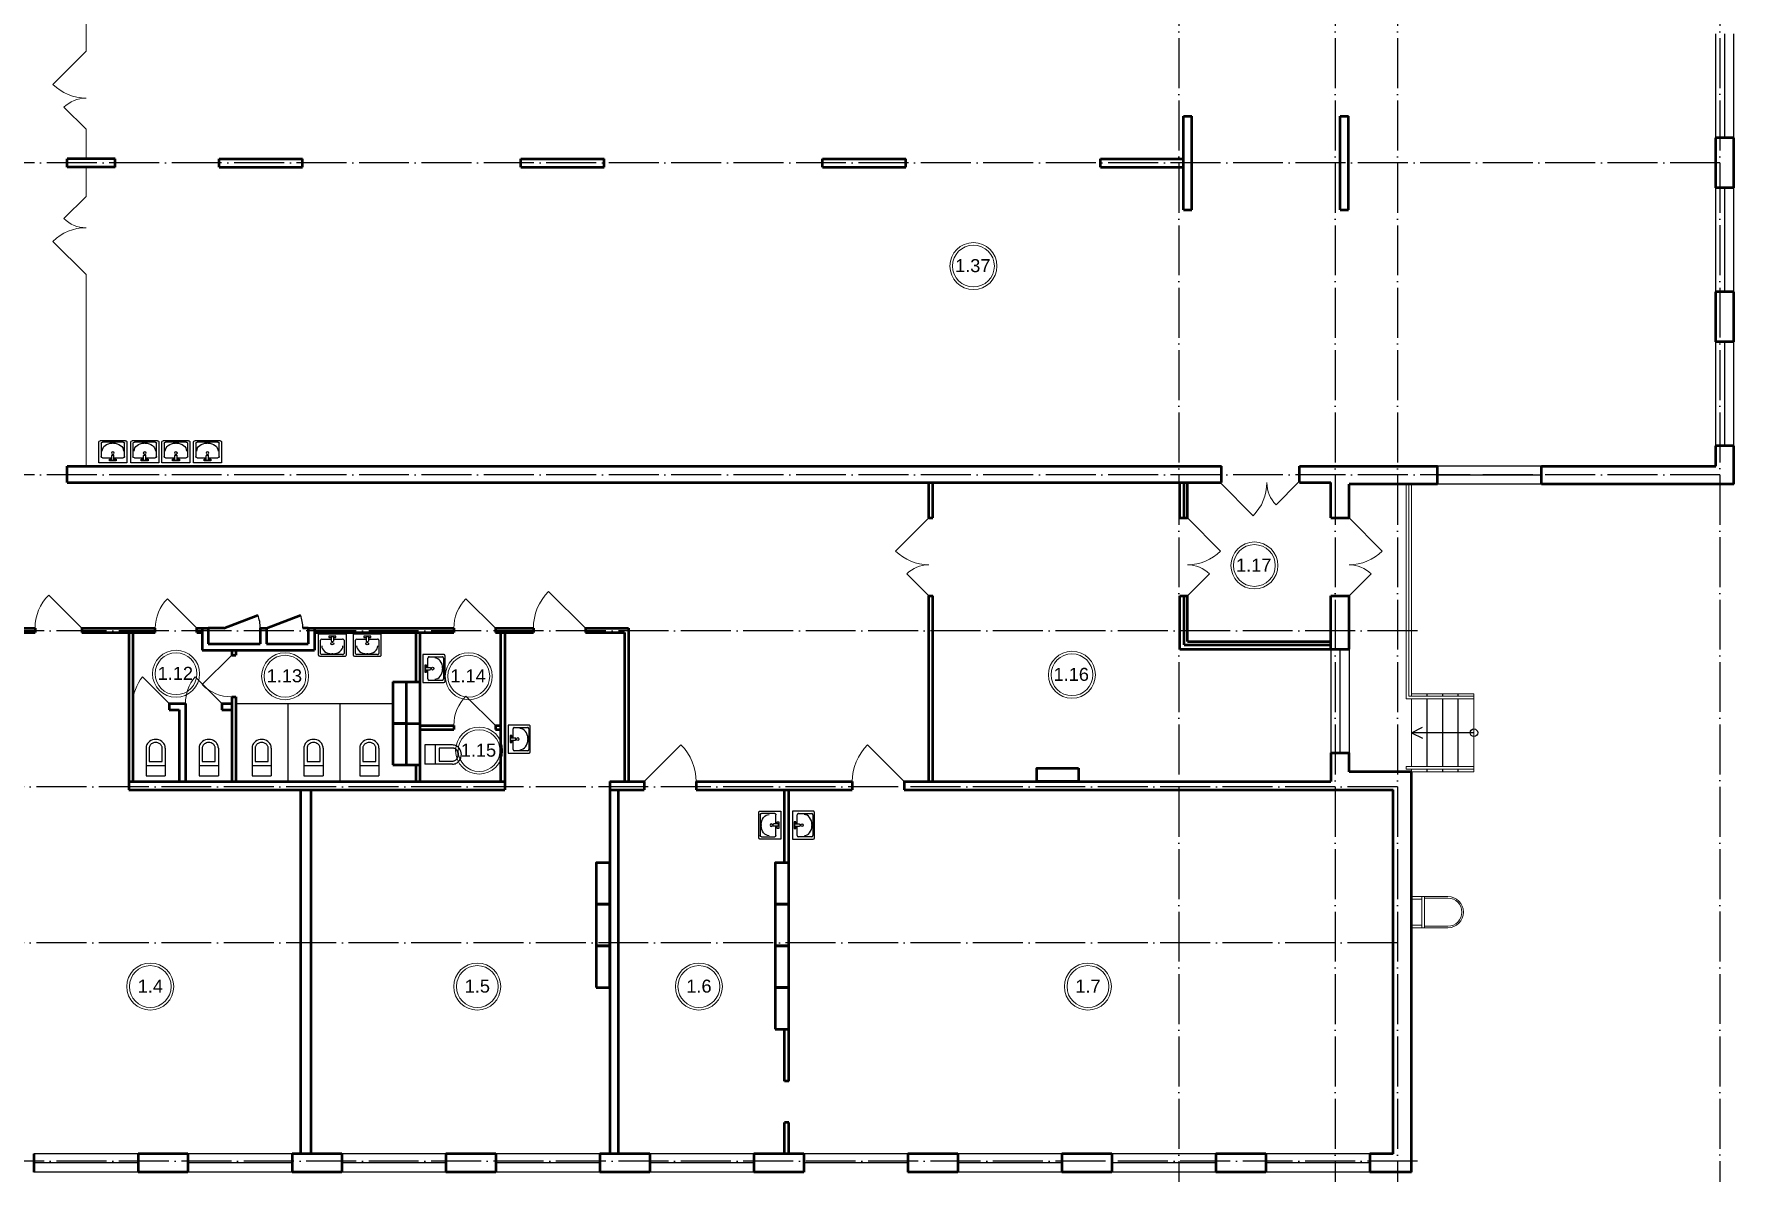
# Model space of a CAD drawing. Header units: millimetres. Extents: x 1982 to 10001982, y -1005230 to 4320529.
# Drawn here: x 2264955 to 2297635, y 1206145 to 1228035 of the extents above; entities that cross this region are included whole.
import ezdxf
from ezdxf.enums import TextEntityAlignment as Align

# ---------------------------------------------------------------- set-up
doc = ezdxf.new("R2010")
doc.units = ezdxf.units.MM
doc.linetypes.add('ACAD_ISO04W100', pattern=[30, 24, -3, 0, -3])
for name, color, linetype in [('SANTEH', 7, 'Continuous'), ('Окна', 127, 'Continuous'), ('Оси', 30, 'Continuous'), ('размеры оси', 163, 'Continuous'), ('Сантехника', 7, 'Continuous')]:
    doc.layers.add(name, color=color, linetype=linetype)
doc.layers.add('Двери', color=250, linetype='Continuous', lineweight=5)
doc.layers.add('Стены', color=7, linetype='Continuous', lineweight=50)
doc.styles.add('Style-Arial', font='arial.ttf')

# ---------------------------------------------------------------- blocks, each defined once
blk = doc.blocks.new('WC With Cistern_103')
at = {"layer": 'SANTEH', "linetype": 'Continuous'}
for p, q in [((0, 170), (0, 700)), ((370, 700), (0, 700)), ((370, 170), (370, 700)), ((370, 500), (0, 500)), ((60, 425), (60, 170)), ((310, 425), (60, 425)), ((310, 170), (310, 425))]:
    blk.add_line(p, q, dxfattribs=at)
for points in [[(0, 170), (1, 151), (4, 133), (10, 115), (17, 97), (27, 81), (38, 66), (51, 52), (65, 40)], [(60, 170), (61, 158), (63, 146), (66, 135), (71, 124), (77, 114), (84, 104), (92, 96), (101, 88)], [(65, 40), (92, 23), (122, 10), (153, 3), (185, 0), (217, 3), (248, 10), (278, 23), (305, 40)], [(101, 88), (120, 76), (141, 67), (163, 62), (185, 60), (207, 62), (229, 67), (250, 76), (269, 88)], [(269, 88), (278, 96), (286, 104), (293, 114), (299, 124), (304, 135), (307, 146), (309, 158), (310, 170)], [(305, 40), (319, 52), (332, 66), (343, 81), (353, 97), (360, 115), (366, 133), (369, 151), (370, 170)]]:
    blk.add_lwpolyline(points, dxfattribs=at)
blk = doc.blocks.new('Rac7')
at = {"color": 0}
for p, q in [((-39501, -24232), (-39501, -23830)), ((-39474, -23808), (-38988, -23808)), ((-39032, -23838), (-39430, -23838)), ((-39221, -23855), (-39241, -23855)), ((-38961, -23830), (-38961, -24232)), ((-39457, -23859), (-39457, -24115)), ((-39430, -24136), (-39253, -24136)), ((-39297, -24164), (-39253, -24164)), ((-39297, -24194), (-39297, -24164)), ((-39253, -24186), (-39253, -24094)), ((-39209, -24186), (-39209, -24094)), ((-39209, -24136), (-39032, -24136)), ((-39209, -24164), (-39165, -24164)), ((-39165, -24164), (-39165, -24194)), ((-39005, -24115), (-39005, -23859)), ((-39005, -23859), (-39005, -23859)), ((-38961, -24232), (-39501, -24232)), ((-39165, -24194), (-39297, -24194)), ((-39253, -24186), (-39209, -24186))]:
    blk.add_line(p, q, dxfattribs=at)
at = {"color": 0, "extrusion": (0, 0, -1)}
for centre, major_axis, start_param, end_param in [((-39474, -23830), (-27, 0), 0, 1.570796), ((-39430, -23859), (-27, 0), 0, 1.570796), ((-39241, -24007), (-194, 0), 0, 1.570796), ((-39221, -24007), (-194, 0), 1.570796, 3.141593), ((-39032, -23859), (-27, 0), 1.570796, 3.141593), ((-38988, -23830), (-27, 0), 1.570796, 3.141593), ((-39430, -24115), (-27, 0), -1.570796, 0), ((-39231, -24104), (-25.3, 0), 0.552816, 2.588777), ((-39032, -24115), (-27, 0), -3.141593, -1.570796)]:
    blk.add_ellipse(centre, major_axis=major_axis, ratio=0.785714, start_param=start_param, end_param=end_param, dxfattribs=at)
blk.add_ellipse((-39231, -24048), major_axis=(-27.9, 0), ratio=0.785714, dxfattribs=at)
blk = doc.blocks.new('*U131')
at = {"color": 7, "linetype": 'Continuous', "lineweight": 13}
for points in [[(-125, 250), (75, 250), (75, 300), (-125, 300)], [(75, -300), (75, 300), (125, 300), (125, -300)], [(-125, -300), (75, -300), (75, -250), (-125, -250)]]:
    blk.add_3dface(points, dxfattribs=at)
blk = doc.blocks.new('*U130')
at = {"layer": 'размеры оси', "color": 7, "lineweight": 13}
for p, q in [((-250, 300, 0), (200, 300, 0)), ((-250, 270, 0), (200, 270, 0)), ((-250, -270, 0), (200, -270, 0)), ((-250, -300, 0), (200, -300, 0))]:
    blk.add_line(p, q, dxfattribs=at)
for radius in [300, 270]:
    blk.add_arc((200, 0, 0), radius, 270, 90, dxfattribs=at)
at = {"color": 7, "linetype": 'Continuous', "lineweight": 13}
blk.add_blockref('*U131', (-375, 0, 0), dxfattribs=at)

msp = doc.modelspace()

# ---------------------------------------------------------------- linework, layer by layer
for p, q in [((2291935.446, 1219725.29), (2290235.446, 1219725.29)), ((2297285.446, 1219725.29), (2293935.446, 1219725.29)), ((2291735.446, 1215295.29), (2291735.446, 1215345.29)), ((2291735.446, 1213945.29), (2291735.446, 1215245.29)), ((2292035.446, 1215295.29), (2292035.446, 1215345.29)), ((2292035.446, 1213945.29), (2292035.446, 1215245.29)), ((2292335.446, 1215295.29), (2292335.446, 1215345.29)), ((2292335.446, 1213945.29), (2292335.446, 1215245.29)), ((2291435.446, 1214595.29), (2291645.464, 1214701.369)), ((2292635.446, 1214595.29), (2291435.446, 1214595.29)), ((2291435.446, 1214595.29), (2291645.464, 1214489.211)), ((2291735.446, 1213845.29), (2291735.446, 1213895.29)), ((2292035.446, 1213845.29), (2292035.446, 1213895.29)), ((2292335.446, 1213845.29), (2292335.446, 1213895.29))]:
    msp.add_line(p, q)
at = {"color": 7, "linetype": 'Continuous', "lineweight": 13}
for centre, radius in [((2283014.978, 1223571.303), 452.013), ((2283014.978, 1223571.303), 402.013), ((2288416.236, 1217811.763), 452.013), ((2288416.236, 1217811.763), 402.013), ((2267685.416, 1215729.382), 452.013), ((2267685.416, 1215729.382), 402.013), ((2269781.791, 1215682.138), 452.013), ((2269781.791, 1215682.138), 402.013), ((2273313.121, 1215682.138), 452.013), ((2273313.121, 1215682.138), 402.013), ((2284908.75, 1215710.1), 452.013), ((2284908.75, 1215710.1), 402.013), ((2273512.347, 1214251.203), 452.013), ((2273512.347, 1214251.203), 402.013), ((2267190.846, 1209712.904), 452.013), ((2273477.04, 1209712.904), 452.013), ((2277736.791, 1209712.904), 452.013), ((2285215.527, 1209712.904), 452.013), ((2267190.846, 1209712.904), 402.013), ((2273477.04, 1209712.904), 402.013), ((2277736.791, 1209712.904), 402.013), ((2285215.527, 1209712.904), 402.013)]:
    msp.add_circle(centre, radius, dxfattribs=at)
msp.add_circle((2292635.446, 1214595.29), 73.64)
at = {"layer": 'SANTEH'}
for p, q in [((2268835.446, 1215155.29), (2271855.446, 1215155.29)), ((2269835.446, 1215155.29), (2269835.446, 1213655.29)), ((2270835.446, 1215155.29), (2270835.446, 1213655.29))]:
    msp.add_line(p, q, dxfattribs=at)
for centre in [(2268605.446, 1216605.29), (2269425.446, 1216605.29)]:
    msp.add_arc(centre, 700, 0, 21.0579294, dxfattribs=at)
at = {"layer": 'Двери'}
for p, q in [((2265955.446, 1227701.78), (2265955.446, 1231385.29)), ((2265955.446, 1227701.78), (2265319.05, 1227065.384)), ((2265955.446, 1226201.78), (2265531.182, 1226626.044)), ((2265955.446, 1225635.29), (2265955.446, 1226201.78)), ((2265955.446, 1224908.8), (2265955.446, 1225475.29)), ((2265955.446, 1224908.8), (2265531.182, 1224484.536)), ((2265955.446, 1223408.8), (2265319.05, 1224045.196)), ((2265955.446, 1219725.29), (2265955.446, 1223408.8)), ((2287755.446, 1219405.29), (2288391.842, 1218768.894)), ((2289255.446, 1219405.29), (2288831.182, 1218981.026)), ((2282155.446, 1218725.29), (2281519.05, 1218088.894)), ((2287130.446, 1218725.29), (2287766.842, 1218088.894)), ((2290235.446, 1218725.29), (2290871.842, 1218088.894)), ((2282155.446, 1217225.29), (2281731.182, 1217649.554)), ((2287130.446, 1217225.29), (2287554.71, 1217649.554)), ((2290235.446, 1217225.29), (2290659.71, 1217649.554)), ((2265875.446, 1216605.29), (2265239.05, 1217241.686)), ((2268085.446, 1216605.29), (2267519.761, 1217170.976)), ((2273825.446, 1216605.29), (2273259.761, 1217170.976)), ((2275554.717, 1216605.29), (2274847.61, 1217312.397)), ((2268755.446, 1216085.29), (2268189.761, 1215519.605)), ((2267555.446, 1215155.29), (2267041.975, 1215668.762)), ((2268565.446, 1215155.29), (2268051.975, 1215668.762)), ((2273825.446, 1214735.29), (2273259.761, 1215300.976)), ((2276685.446, 1213655.29), (2277392.553, 1214362.397)), ((2281685.446, 1213655.29), (2280978.339, 1214362.397))]:
    msp.add_line(p, q, dxfattribs=at)
for centre, radius, start, end in [((2265955.446, 1227701.78), 900, 225, 270), ((2265955.446, 1226201.78), 600, 90, 135), ((2265955.446, 1223408.8), 900, 90, 135), ((2265955.446, 1224908.8), 600, 225, 270), ((2287755.446, 1219405.29), 900, 315, 0), ((2289255.446, 1219405.29), 600, 180, 225), ((2282155.446, 1218725.29), 900, 225, 270), ((2287130.446, 1218725.29), 900, 270, 315), ((2290235.446, 1218725.29), 900, 270, 315), ((2282155.446, 1217225.29), 600, 90, 135), ((2287130.446, 1217225.29), 600, 45, 90), ((2290235.446, 1217225.29), 600, 45, 90), ((2265875.446, 1216605.29), 900, 135, 180), ((2268085.446, 1216605.29), 800, 135, 180), ((2273825.446, 1216605.29), 800, 135, 180), ((2275554.717, 1216605.29), 1000, 135, 180), ((2267655.446, 1215155.29), 800, 140.0708967, 180), ((2268665.446, 1215155.29), 800, 140.0708967, 180), ((2268755.446, 1216085.29), 800, 225, 270), ((2273825.446, 1214735.29), 800, 135, 180), ((2276685.446, 1213655.29), 1000, 0, 45), ((2281685.446, 1213655.29), 1000, 135, 180)]:
    msp.add_arc(centre, radius, start, end, dxfattribs=at)
at = {"layer": 'Окна'}
for p, q in [((2297285.446, 1226035.29), (2297285.446, 1228035.29)), ((2297460.446, 1226035.29), (2297460.446, 1228035.29)), ((2297635.446, 1226035.29), (2297635.446, 1228035.29)), ((2297285.446, 1223075.29), (2297285.446, 1225075.29)), ((2297460.446, 1223075.29), (2297460.446, 1225075.29)), ((2297635.446, 1223075.29), (2297635.446, 1225075.29)), ((2297285.446, 1220115.29), (2297285.446, 1222115.29)), ((2297460.446, 1220115.29), (2297460.446, 1222115.29)), ((2297635.446, 1220115.29), (2297635.446, 1222115.29)), ((2293935.446, 1219725.29), (2291935.446, 1219725.29)), ((2293935.446, 1219550.29), (2291935.446, 1219550.29)), ((2293935.446, 1219375.29), (2291935.446, 1219375.29)), ((2289885.446, 1216205.29), (2289885.446, 1214205.29)), ((2290060.446, 1216205.29), (2290060.446, 1214205.29)), ((2290235.446, 1216205.29), (2290235.446, 1214205.29)), ((2266955.446, 1206495.29), (2264955.446, 1206495.29)), ((2266955.446, 1206320.29), (2264955.446, 1206320.29)), ((2269915.446, 1206495.29), (2267915.446, 1206495.29)), ((2269915.446, 1206320.29), (2267915.446, 1206320.29)), ((2272875.446, 1206495.29), (2270875.446, 1206495.29)), ((2272875.446, 1206320.29), (2270875.446, 1206320.29)), ((2275835.446, 1206495.29), (2273835.446, 1206495.29)), ((2275835.446, 1206320.29), (2273835.446, 1206320.29)), ((2278795.446, 1206495.29), (2276795.446, 1206495.29)), ((2278795.446, 1206320.29), (2276795.446, 1206320.29)), ((2281755.446, 1206495.29), (2279755.446, 1206495.29)), ((2281755.446, 1206320.29), (2279755.446, 1206320.29)), ((2284715.446, 1206495.29), (2282715.446, 1206495.29)), ((2284715.446, 1206320.29), (2282715.446, 1206320.29)), ((2287675.446, 1206495.29), (2285675.446, 1206495.29)), ((2287675.446, 1206320.29), (2285675.446, 1206320.29)), ((2290635.446, 1206495.29), (2288635.446, 1206495.29)), ((2290635.446, 1206320.29), (2288635.446, 1206320.29)), ((2266955.446, 1206145.29), (2264955.446, 1206145.29)), ((2269915.446, 1206145.29), (2267915.446, 1206145.29)), ((2272875.446, 1206145.29), (2270875.446, 1206145.29)), ((2275835.446, 1206145.29), (2273835.446, 1206145.29)), ((2278795.446, 1206145.29), (2276795.446, 1206145.29)), ((2284715.446, 1206145.29), (2282715.446, 1206145.29)), ((2287675.446, 1206145.29), (2285675.446, 1206145.29)), ((2290635.446, 1206145.29), (2288635.446, 1206145.29))]:
    msp.add_line(p, q, dxfattribs=at)
at = {"layer": 'Оси', "linetype": 'ACAD_ISO04W100', "ltscale": 40}
for p, q in [((2286965.446, 1244755.29), (2286965.446, 1200733.913)), ((2289965.446, 1244755.29), (2289965.446, 1200733.913)), ((2291165.446, 1244755.29), (2291165.446, 1200733.913)), ((2297365.446, 1231555.29), (2297365.446, 1200733.913)), ((2297365.446, 1225555.29), (2206815.749, 1225555.29)), ((2297365.446, 1219555.29), (2206815.749, 1219555.29)), ((2291551.346, 1216555.29), (2206815.749, 1216555.29)), ((2291165.446, 1213555.29), (2206815.749, 1213555.29)), ((2291165.446, 1210555.29), (2206815.749, 1210555.29)), ((2291551.346, 1206355.29), (2206815.749, 1206355.29))]:
    msp.add_line(p, q, dxfattribs=at)
at = {"layer": 'размеры оси', "color": 7, "lineweight": 13}
for p, q in [((2291335.446, 1215245.29), (2291335.446, 1219375.29)), ((2291385.446, 1215295.29), (2291385.446, 1219375.29)), ((2291435.446, 1215295.29), (2291435.446, 1219375.29)), ((2291335.446, 1215245.29), (2292635.446, 1215245.29)), ((2291385.446, 1215295.29), (2292635.446, 1215295.29)), ((2291435.446, 1215345.29), (2292635.446, 1215345.29)), ((2291435.446, 1213945.29), (2291435.446, 1215245.29)), ((2292635.446, 1213845.29), (2292635.446, 1215345.29)), ((2291335.446, 1213945.29), (2292635.446, 1213945.29)), ((2291335.446, 1213945.29), (2291335.446, 1213895.29)), ((2291335.446, 1213895.29), (2292635.446, 1213895.29)), ((2291435.446, 1213845.29), (2291435.446, 1213895.29)), ((2291435.446, 1213845.29), (2292635.446, 1213845.29))]:
    msp.add_line(p, q, dxfattribs=at)
at = {"layer": 'Стены'}
for p, q in [((2287055.446, 1224655.29), (2287055.446, 1226455.29)), ((2287055.446, 1226455.29), (2287215.446, 1226455.29)), ((2287215.446, 1224655.29), (2287215.446, 1226455.29)), ((2290065.446, 1224655.29), (2290065.446, 1226455.29)), ((2290065.446, 1226455.29), (2290225.446, 1226455.29)), ((2290225.446, 1224655.29), (2290225.446, 1226455.29)), ((2297285.446, 1225075.29), (2297285.446, 1226035.29)), ((2297635.446, 1226035.29), (2297285.446, 1226035.29)), ((2297635.446, 1225075.29), (2297635.446, 1226035.29)), ((2265595.446, 1225475.29), (2265595.446, 1225635.29)), ((2266515.446, 1225635.29), (2265595.446, 1225635.29)), ((2266515.446, 1225475.29), (2266515.446, 1225635.29)), ((2268515.446, 1225475.29), (2268515.446, 1225635.29)), ((2268515.446, 1225635.29), (2270115.446, 1225635.29)), ((2270115.446, 1225475.29), (2270115.446, 1225635.29)), ((2274315.446, 1225475.29), (2274315.446, 1225635.29)), ((2274315.446, 1225635.29), (2275915.446, 1225635.29)), ((2275915.446, 1225475.29), (2275915.446, 1225635.29)), ((2280115.446, 1225475.29), (2280115.446, 1225635.29)), ((2280115.446, 1225635.29), (2281715.446, 1225635.29)), ((2281715.446, 1225475.29), (2281715.446, 1225635.29)), ((2285455.446, 1225475.29), (2285455.446, 1225635.29)), ((2285455.446, 1225635.29), (2287055.446, 1225635.29)), ((2266515.446, 1225475.29), (2265595.446, 1225475.29)), ((2268515.446, 1225475.29), (2270115.446, 1225475.29)), ((2274315.446, 1225475.29), (2275915.446, 1225475.29)), ((2280115.446, 1225475.29), (2281715.446, 1225475.29)), ((2285455.446, 1225475.29), (2287055.446, 1225475.29)), ((2297635.446, 1225075.29), (2297285.446, 1225075.29)), ((2287055.446, 1224655.29), (2287215.446, 1224655.29)), ((2290065.446, 1224655.29), (2290225.446, 1224655.29)), ((2297285.446, 1222115.29), (2297285.446, 1223075.29)), ((2297635.446, 1223075.29), (2297285.446, 1223075.29)), ((2297635.446, 1222115.29), (2297635.446, 1223075.29)), ((2297635.446, 1222115.29), (2297285.446, 1222115.29)), ((2297285.446, 1219725.29), (2297285.446, 1220115.29)), ((2297635.446, 1220115.29), (2297285.446, 1220115.29)), ((2297635.446, 1219375.29), (2297635.446, 1220115.29)), ((2265595.446, 1219725.29), (2287785.446, 1219725.29)), ((2265595.446, 1219405.29), (2265595.446, 1219725.29)), ((2287785.446, 1219405.29), (2287785.446, 1219725.29)), ((2289285.446, 1219725.29), (2291935.446, 1219725.29)), ((2289285.446, 1219405.29), (2289285.446, 1219725.29)), ((2291935.446, 1219375.29), (2291935.446, 1219725.29)), ((2293935.446, 1219725.29), (2297285.446, 1219725.29)), ((2293935.446, 1219375.29), (2293935.446, 1219725.29)), ((2265595.446, 1219405.29), (2287785.446, 1219405.29)), ((2282155.446, 1218725.29), (2282155.446, 1219405.29)), ((2282235.446, 1218725.29), (2282235.446, 1219405.29)), ((2286985.446, 1218725.29), (2286985.446, 1219405.29)), ((2287065.446, 1218725.29), (2287065.446, 1219405.29)), ((2287130.446, 1218725.29), (2287130.446, 1219405.29)), ((2289285.446, 1219405.29), (2289885.446, 1219405.29)), ((2289885.446, 1218725.29), (2289885.446, 1219405.29)), ((2290235.446, 1218725.29), (2290235.446, 1219375.29)), ((2291935.446, 1219375.29), (2290235.446, 1219375.29)), ((2297635.446, 1219375.29), (2293935.446, 1219375.29)), ((2282155.446, 1218725.29), (2282235.446, 1218725.29)), ((2286985.446, 1218725.29), (2287130.446, 1218725.29)), ((2289885.446, 1218725.29), (2290235.446, 1218725.29)), ((2282155.446, 1213655.29), (2282155.446, 1217225.29)), ((2282155.446, 1217225.29), (2282235.446, 1217225.29)), ((2282235.446, 1213655.29), (2282235.446, 1217225.29)), ((2286985.446, 1216205.29), (2286985.446, 1217225.29)), ((2286985.446, 1217225.29), (2287130.446, 1217225.29)), ((2287065.446, 1216285.29), (2287065.446, 1217225.29)), ((2287130.446, 1216350.29), (2287130.446, 1217225.29)), ((2289885.446, 1216205.29), (2289885.446, 1217225.29)), ((2289885.446, 1217225.29), (2290235.446, 1217225.29)), ((2290235.446, 1216205.29), (2290235.446, 1217225.29)), ((2268605.446, 1216605.29), (2269258.699, 1216856.808)), ((2269425.446, 1216605.29), (2270078.699, 1216856.808)), ((2264275.446, 1216605.29), (2264975.446, 1216605.29)), ((2264275.446, 1216525.29), (2264975.446, 1216525.29)), ((2264975.446, 1216605.29), (2264975.446, 1216525.29)), ((2265875.446, 1216605.29), (2267285.446, 1216605.29)), ((2265875.446, 1216605.29), (2265875.446, 1216525.29)), ((2265875.446, 1216525.29), (2267285.446, 1216525.29)), ((2266775.446, 1216525.29), (2266775.446, 1213495.29)), ((2266855.446, 1216525.29), (2266855.446, 1213655.29)), ((2267285.446, 1216525.29), (2267285.446, 1216605.29)), ((2268085.446, 1216605.29), (2268305.446, 1216605.29)), ((2268085.446, 1216525.29), (2268085.446, 1216605.29)), ((2268085.446, 1216525.29), (2268185.446, 1216525.29)), ((2268185.446, 1216605.29), (2268185.446, 1216185.29)), ((2268305.446, 1216605.29), (2268305.446, 1216305.29)), ((2268605.446, 1216605.29), (2268305.446, 1216605.29)), ((2269305.446, 1216605.29), (2269425.446, 1216605.29)), ((2269305.446, 1216605.29), (2269305.446, 1216305.29)), ((2269425.446, 1216605.29), (2269425.446, 1216305.29)), ((2270225.446, 1216605.29), (2270125.446, 1216605.29)), ((2270225.446, 1216605.29), (2273025.446, 1216605.29)), ((2270225.446, 1216605.29), (2270225.446, 1216305.29)), ((2270345.446, 1216605.29), (2270345.446, 1216185.29)), ((2270345.446, 1216525.29), (2273025.446, 1216525.29)), ((2272295.446, 1216525.29), (2272295.446, 1215575.29)), ((2272375.446, 1216525.29), (2272375.446, 1213655.29)), ((2273025.446, 1216605.29), (2273025.446, 1216525.29)), ((2273825.446, 1216605.29), (2274554.717, 1216605.29)), ((2273825.446, 1216605.29), (2273825.446, 1216525.29)), ((2273825.446, 1216525.29), (2274554.717, 1216525.29)), ((2273925.446, 1216525.29), (2273925.446, 1213655.29)), ((2274005.446, 1216525.29), (2274005.446, 1213495.29)), ((2274554.717, 1216605.29), (2274554.717, 1216525.29)), ((2275554.717, 1216605.29), (2276385.446, 1216605.29)), ((2275554.717, 1216605.29), (2275554.717, 1216525.29)), ((2275554.717, 1216525.29), (2276305.446, 1216525.29)), ((2276305.446, 1216525.29), (2276305.446, 1213655.29)), ((2276385.446, 1216605.29), (2276385.446, 1213655.29)), ((2287130.446, 1216350.29), (2289885.446, 1216350.29)), ((2268185.446, 1216185.29), (2270345.446, 1216185.29)), ((2268305.446, 1216305.29), (2269305.446, 1216305.29)), ((2268755.446, 1216185.29), (2268755.446, 1216085.29)), ((2268755.446, 1216085.29), (2268835.446, 1216085.29)), ((2268835.446, 1216185.29), (2268835.446, 1216085.29)), ((2269425.446, 1216305.29), (2270225.446, 1216305.29)), ((2286985.446, 1216205.29), (2289885.446, 1216205.29)), ((2287065.446, 1216285.29), (2289885.446, 1216285.29)), ((2289885.446, 1216205.29), (2290235.446, 1216205.29)), ((2271855.446, 1215575.29), (2271855.446, 1213975.29)), ((2271855.446, 1215575.29), (2272375.446, 1215575.29)), ((2272115.446, 1213975.29), (2272115.446, 1215575.29)), ((2267555.446, 1215155.29), (2267865.446, 1215155.29)), ((2267555.446, 1215155.29), (2267555.446, 1215035.29)), ((2267865.446, 1215155.29), (2267865.446, 1213655.29)), ((2268565.446, 1215155.29), (2268755.446, 1215155.29)), ((2268565.446, 1215155.29), (2268565.446, 1215035.29)), ((2268755.446, 1215285.29), (2268835.446, 1215285.29)), ((2268755.446, 1215285.29), (2268755.446, 1213655.29)), ((2268835.446, 1215285.29), (2268835.446, 1213655.29)), ((2267555.446, 1215035.29), (2267745.446, 1215035.29)), ((2267745.446, 1215035.29), (2267745.446, 1213655.29)), ((2268565.446, 1215035.29), (2268755.446, 1215035.29)), ((2271855.446, 1214775.29), (2272375.446, 1214775.29)), ((2272375.446, 1214735.29), (2273025.446, 1214735.29)), ((2273025.446, 1214735.29), (2273025.446, 1214655.29)), ((2273825.446, 1214735.29), (2273925.446, 1214735.29)), ((2273825.446, 1214735.29), (2273825.446, 1214655.29)), ((2272375.446, 1214655.29), (2273025.446, 1214655.29)), ((2273825.446, 1214655.29), (2273925.446, 1214655.29)), ((2289885.446, 1214205.29), (2290235.446, 1214205.29)), ((2289885.446, 1214205.29), (2289885.446, 1213655.29)), ((2290235.446, 1213845.29), (2290235.446, 1214205.29)), ((2271855.446, 1213975.29), (2272375.446, 1213975.29)), ((2272295.446, 1213975.29), (2272295.446, 1213655.29)), ((2291435.446, 1213845.29), (2290235.446, 1213845.29)), ((2291435.446, 1206145.29), (2291435.446, 1213845.29)), ((2266775.446, 1213655.29), (2274005.446, 1213655.29)), ((2266775.446, 1213495.29), (2274005.446, 1213495.29)), ((2270075.446, 1213495.29), (2270075.446, 1206495.29)), ((2270275.446, 1213495.29), (2270275.446, 1206495.29)), ((2276025.446, 1213655.29), (2276685.446, 1213655.29)), ((2276025.446, 1213655.29), (2276025.446, 1206495.29)), ((2276025.446, 1213495.29), (2276685.446, 1213495.29)), ((2276185.446, 1213495.29), (2276185.446, 1206495.29)), ((2276685.446, 1213655.29), (2276685.446, 1213495.29)), ((2277685.446, 1213655.29), (2280685.446, 1213655.29)), ((2277685.446, 1213655.29), (2277685.446, 1213495.29)), ((2277685.446, 1213495.29), (2280685.446, 1213495.29)), ((2279385.446, 1212095.29), (2279385.446, 1213495.29)), ((2279465.446, 1207895.29), (2279465.446, 1213495.29)), ((2280685.446, 1213655.29), (2280685.446, 1213495.29)), ((2281685.446, 1213655.29), (2289885.446, 1213655.29)), ((2281685.446, 1213655.29), (2281685.446, 1213495.29)), ((2281685.446, 1213495.29), (2291085.446, 1213495.29)), ((2291085.446, 1206495.29), (2291085.446, 1213495.29)), ((2279385.446, 1207895.29), (2279385.446, 1208895.29)), ((2279465.446, 1207895.29), (2279385.446, 1207895.29)), ((2279385.446, 1206495.29), (2279385.446, 1207095.29)), ((2279465.446, 1207095.29), (2279385.446, 1207095.29)), ((2279465.446, 1206495.29), (2279465.446, 1207095.29)), ((2264955.446, 1206495.29), (2264955.446, 1206145.29)), ((2267915.446, 1206495.29), (2266955.446, 1206495.29)), ((2266955.446, 1206495.29), (2266955.446, 1206145.29)), ((2267915.446, 1206495.29), (2267915.446, 1206145.29)), ((2270875.446, 1206495.29), (2269915.446, 1206495.29)), ((2269915.446, 1206495.29), (2269915.446, 1206145.29)), ((2270875.446, 1206495.29), (2270875.446, 1206145.29)), ((2273835.446, 1206495.29), (2272875.446, 1206495.29)), ((2272875.446, 1206495.29), (2272875.446, 1206145.29)), ((2273835.446, 1206495.29), (2273835.446, 1206145.29)), ((2276795.446, 1206495.29), (2275835.446, 1206495.29)), ((2275835.446, 1206495.29), (2275835.446, 1206145.29)), ((2276795.446, 1206495.29), (2276795.446, 1206145.29)), ((2279755.446, 1206495.29), (2278795.446, 1206495.29)), ((2278795.446, 1206495.29), (2278795.446, 1206145.29)), ((2279755.446, 1206495.29), (2279755.446, 1206145.29)), ((2282715.446, 1206495.29), (2281755.446, 1206495.29)), ((2281755.446, 1206495.29), (2281755.446, 1206145.29)), ((2282715.446, 1206495.29), (2282715.446, 1206145.29)), ((2285675.446, 1206495.29), (2284715.446, 1206495.29)), ((2284715.446, 1206495.29), (2284715.446, 1206145.29)), ((2285675.446, 1206495.29), (2285675.446, 1206145.29)), ((2288635.446, 1206495.29), (2287675.446, 1206495.29)), ((2287675.446, 1206495.29), (2287675.446, 1206145.29)), ((2288635.446, 1206495.29), (2288635.446, 1206145.29)), ((2291085.446, 1206495.29), (2290635.446, 1206495.29)), ((2290635.446, 1206495.29), (2290635.446, 1206145.29)), ((2267915.446, 1206145.29), (2266955.446, 1206145.29)), ((2270875.446, 1206145.29), (2269915.446, 1206145.29)), ((2273835.446, 1206145.29), (2272875.446, 1206145.29)), ((2276795.446, 1206145.29), (2275835.446, 1206145.29)), ((2279755.446, 1206145.29), (2278795.446, 1206145.29)), ((2282715.446, 1206145.29), (2281755.446, 1206145.29)), ((2285675.446, 1206145.29), (2284715.446, 1206145.29)), ((2288635.446, 1206145.29), (2287675.446, 1206145.29)), ((2291435.446, 1206145.29), (2290635.446, 1206145.29))]:
    msp.add_line(p, q, dxfattribs=at)
for points in [[(2271855.446, 1213975.29), (2272115.446, 1213975.29), (2272115.446, 1214775.29), (2271855.446, 1214775.29)], [(2285035.446, 1213915.29), (2285035.446, 1213655.29), (2284235.446, 1213655.29), (2284235.446, 1213915.29)], [(2275765.446, 1211295.29), (2276025.446, 1211295.29), (2276025.446, 1212095.29), (2275765.446, 1212095.29)], [(2279205.446, 1211295.29), (2279465.446, 1211295.29), (2279465.446, 1212095.29), (2279205.446, 1212095.29)], [(2275765.446, 1210495.29), (2276025.446, 1210495.29), (2276025.446, 1211295.29), (2275765.446, 1211295.29)], [(2279205.446, 1210495.29), (2279465.446, 1210495.29), (2279465.446, 1211295.29), (2279205.446, 1211295.29)], [(2275765.446, 1209695.29), (2276025.446, 1209695.29), (2276025.446, 1210495.29), (2275765.446, 1210495.29)], [(2279205.446, 1209695.29), (2279465.446, 1209695.29), (2279465.446, 1210495.29), (2279205.446, 1210495.29)], [(2279205.446, 1208895.29), (2279465.446, 1208895.29), (2279465.446, 1209695.29), (2279205.446, 1209695.29)]]:
    msp.add_lwpolyline(points, close=True, dxfattribs=at)

# ---------------------------------------------------------------- block references
at = {"color": 7, "linetype": 'Continuous', "lineweight": 13}
msp.add_blockref('*U130', (2291935.495, 1211144.49, 0.05), dxfattribs=at)
at = {"layer": 'размеры оси', "color": 7, "lineweight": 0}
for p in [(2305701.721, 1244020.916), (2306315.352, 1244020.916), (2306914.578, 1244020.916), (2307521.02, 1244020.916)]:
    msp.add_blockref('Rac7', p, dxfattribs=at)
at = {"layer": 'размеры оси', "color": 7, "lineweight": 0, "yscale": -1}
for p in [(2309920.999, 1192260.102), (2310592.393, 1192260.102)]:
    msp.add_blockref('Rac7', p, dxfattribs=at)
at = {"layer": 'размеры оси', "color": 7, "lineweight": 0, "yscale": -1, "rotation": 89.99999999999999}
for p in [(2296665.18, 1255059.578), (2298303.644, 1253703.59), (2303765.374, 1252048.711)]:
    msp.add_blockref('Rac7', p, dxfattribs=at)
at = {"layer": 'размеры оси', "color": 7, "lineweight": 0, "rotation": 90.00000000000001}
msp.add_blockref('Rac7', (2255079.905, 1252048.711), dxfattribs=at)
at = {"layer": 'Сантехника', "color": 0, "lineweight": -2}
for p, rotation in [((2267479.638, 1214466.742), 180), ((2268499.331, 1214466.742), 180), ((2269517.106, 1214466.742), 180), ((2270513.908, 1214466.742), 180), ((2271586.657, 1214466.742), 180), ((2273170.359, 1213989.876), 89.99999999999999)]:
    msp.add_blockref('WC With Cistern_103', p, dxfattribs=dict(at, rotation=rotation))

# ---------------------------------------------------------------- texts
at = {"color": 7, "linetype": 'Continuous', "lineweight": 13, "style": 'Style-Arial'}
for s, p in [('1.37', (2282662.05, 1223704.053)), ('1.17', (2288063.309, 1217944.513)), ('1.12', (2267332.489, 1215862.132)), ('1.13', (2269428.864, 1215814.888)), ('1.14', (2272960.194, 1215814.888)), ('1.16', (2284555.823, 1215842.85)), ('1.15', (2273159.42, 1214383.952)), ('1.4', (2266949.291, 1209845.654)), ('1.5', (2273235.485, 1209845.654)), ('1.6', (2277495.237, 1209845.654)), ('1.7', (2284973.973, 1209845.654))]:
    msp.add_text(s, height=250, dxfattribs=at).set_placement(p, align=Align.TOP_LEFT)

doc.saveas('drawing.dxf')
